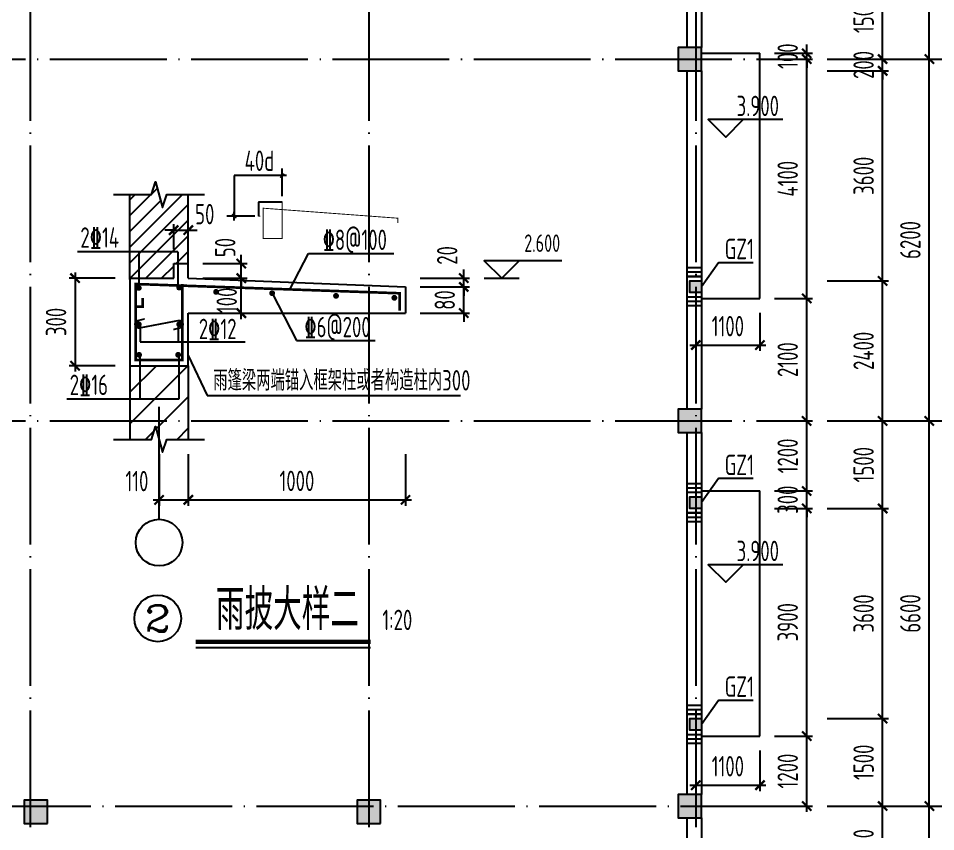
# Model space of a CAD drawing. Extents: x 287065 to 1473467, y 284802 to 344222.
# Drawn here: x 939347 to 955055, y 301673 to 315611 of the extents above; entities that cross this region are included whole.
import ezdxf
from ezdxf.enums import TextEntityAlignment as Align

# ---------------------------------------------------------------- set-up
doc = ezdxf.new("R2010")
doc.units = 0
doc.header["$LTSCALE"] = 1000
doc.linetypes.add('20', pattern=[0])
doc.linetypes.add('DOTE', pattern=[2.42, 2, -0.2, 0.02, -0.2])
doc.layers.get('0').update_dxf_attribs({"linetype": 'CONTINUOUS'})
doc.layers.get('DEFPOINTS').update_dxf_attribs({"linetype": 'CONTINUOUS'})
for name, color, linetype in [('AXIS', 8, 'DOTE'), ('AXIS_DIM', 3, 'CONTINUOUS'), ('AXIS_TEXT', 3, 'CONTINUOUS'), ('BEAM_CON', 4, 'CONTINUOUS'), ('COLU', 7, 'CONTINUOUS'), ('DIM', 3, 'CONTINUOUS'), ('GJ', 1, 'CONTINUOUS'), ('S_SUBBEAMHOOP', 1, 'CONTINUOUS'), ('TEXT', 7, 'CONTINUOUS'), ('THIN', 7, 'CONTINUOUS'), ('WALL', 6, 'CONTINUOUS'), ('支座钢筋', 1, 'CONTINUOUS'), ('构造', 6, 'CONTINUOUS'), ('柱涂实', 54, 'CONTINUOUS'), ('第三道尺寸线', 4, 'CONTINUOUS')]:
    doc.layers.add(name, color=color, linetype=linetype)
doc.layers.add('rein', color=1, linetype='CONTINUOUS', lineweight=18)
doc.styles.add('_TCH_AXIS', font='COMPLEX', dxfattribs={"bigfont": 'GBCBIG'})
doc.styles.add('COMPLEX', font='COMPLEX')
doc.styles.add('hztxt', font='tssdeng.shx', dxfattribs={"width": 0.7, "height": 10, "bigfont": 'tssdchn.shx'})
doc.styles.add('TSSD_Dimension', font='tssdeng.shx', dxfattribs={"width": 0.7, "bigfont": 'hztxt.shx'})
doc.styles.add('TSSD_Label', font='tssdeng.shx', dxfattribs={"width": 0.7, "bigfont": 'aHzTXT.shx'})
doc.styles.add('TSSD_Rein', font='tssdeng.shx', dxfattribs={"width": 0.7, "bigfont": 'hztxt.shx'})
doc.dimstyles.new('TSSD_100_100', dxfattribs={"dimtxt": 350, "dimasz": 150, "dimexe": 100, "dimexo": 250, "dimgap": 150, "dimtad": 1, "dimdec": 0, "dimzin": 0, "dimdsep": 46, "dimtxsty": 'TSSD_Dimension', "dimblk": 'ARCHTICK', "dimcen": 0, "dimdle": 100, "dimclrd": 3, "dimclre": 3, "dimclrt": 7, "dimadec": 0, "dimazin": 0, "dimtfac": 1, "dimtdec": 0, "dimtix": 1, "dimtmove": 2, "dimatfit": 3, "dimfxl": 100, "dimtolj": 1, "dimtzin": 0, "dimarcsym": 0})
doc.dimstyles.new('TSSD_100_100$0', dxfattribs={"dimtxt": 350, "dimasz": 100, "dimexe": 100, "dimexo": 250, "dimgap": 100, "dimtad": 1, "dimdec": 0, "dimzin": 0, "dimdsep": 46, "dimtxsty": 'TSSD_Rein', "dimblk": 'ARCHTICK', "dimcen": 0, "dimdle": 100, "dimclrt": 7, "dimadec": 0, "dimazin": 0, "dimtfac": 1, "dimtdec": 0, "dimtix": 1, "dimtmove": 2, "dimatfit": 3, "dimfxl": 100, "dimtolj": 1, "dimtzin": 0, "dimarcsym": 0})
doc.dimstyles.new('TSSD_20_100', dxfattribs={"dimtxt": 350, "dimasz": 150, "dimexe": 100, "dimexo": 250, "dimgap": 150, "dimtad": 1, "dimdec": 0, "dimlfac": 0.2, "dimzin": 0, "dimdsep": 46, "dimtxsty": 'TSSD_Dimension', "dimblk": 'ARCHTICK', "dimcen": 0, "dimdle": 100, "dimclrd": 256, "dimclre": 256, "dimclrt": 55, "dimadec": 0, "dimazin": 0, "dimtfac": 1, "dimtdec": 0, "dimtix": 1, "dimtmove": 2, "dimatfit": 3, "dimldrblk": '_tsdbk', "dimfxl": 100, "dimtolj": 1, "dimtzin": 0, "dimarcsym": 0})

# ---------------------------------------------------------------- blocks, each defined once
blk = doc.blocks.new('_ARCHTICK')
at = {"color": 0}
blk.add_lwpolyline([(-0.53, -0.53, 0.25, 0.25, 0), (0.53, 0.53, 0.5, 0.5, 0)], format="xyseb", dxfattribs=at)
blk = doc.blocks.new('*D379')
at = {"layer": 'DEFPOINTS', "color": 0}
for p in [(952947, 316412), (954147, 316412), (952947, 314912)]:
    blk.add_point(p, dxfattribs=at)
at = {"layer": '第三道尺寸线', "color": 3, "lineweight": -2}
for p, q in [((953197, 316412), (954247, 316412)), ((954147, 314812), (954147, 316512)), ((953197, 314912), (954247, 314912))]:
    blk.add_line(p, q, dxfattribs=at)
at = {"layer": '第三道尺寸线', "color": 3, "lineweight": -2, "xscale": 150, "yscale": 150, "zscale": 150}
for p, rotation in [((954147, 316412), 90), ((954147, 314912), 270)]:
    blk.add_blockref('_ARCHTICK', p, dxfattribs=dict(at, rotation=rotation))
at = {"layer": '第三道尺寸线', "color": 7, "insert": (953822, 315662), "char_height": 350, "attachment_point": 5, "rotation": 90, "style": 'TSSD_Dimension'}
blk.add_mtext('\\A1;1500', dxfattribs=at)
blk = doc.blocks.new('*D380')
at = {"layer": 'DEFPOINTS', "color": 0}
for p in [(952947, 314712), (954147, 314712), (952947, 311112)]:
    blk.add_point(p, dxfattribs=at)
at = {"layer": '第三道尺寸线', "color": 3, "lineweight": -2}
for p, q in [((954147, 311012), (954147, 314812)), ((953197, 314712), (954247, 314712)), ((953197, 311112), (954247, 311112))]:
    blk.add_line(p, q, dxfattribs=at)
at = {"layer": '第三道尺寸线', "color": 3, "lineweight": -2, "xscale": 150, "yscale": 150, "zscale": 150}
for p, rotation in [((954147, 314712), 90), ((954147, 311112), 270)]:
    blk.add_blockref('_ARCHTICK', p, dxfattribs=dict(at, rotation=rotation))
at = {"layer": '第三道尺寸线', "color": 7, "insert": (953822, 312912), "char_height": 350, "attachment_point": 5, "rotation": 90, "style": 'TSSD_Dimension'}
blk.add_mtext('\\A1;3600', dxfattribs=at)
blk = doc.blocks.new('*D381')
at = {"layer": 'DEFPOINTS', "color": 0}
for p in [(952947, 311112), (954147, 311112), (952947, 308712)]:
    blk.add_point(p, dxfattribs=at)
at = {"layer": '第三道尺寸线', "color": 3, "lineweight": -2}
for p, q in [((954147, 308612), (954147, 311212)), ((953197, 311112), (954247, 311112)), ((953197, 308712), (954247, 308712))]:
    blk.add_line(p, q, dxfattribs=at)
at = {"layer": '第三道尺寸线', "color": 3, "lineweight": -2, "xscale": 150, "yscale": 150, "zscale": 150}
for p, rotation in [((954147, 311112), 90), ((954147, 308712), 270)]:
    blk.add_blockref('_ARCHTICK', p, dxfattribs=dict(at, rotation=rotation))
at = {"layer": '第三道尺寸线', "color": 7, "insert": (953822, 309912), "char_height": 350, "attachment_point": 5, "rotation": 90, "style": 'TSSD_Dimension'}
blk.add_mtext('\\A1;2400', dxfattribs=at)
blk = doc.blocks.new('*D382')
at = {"layer": 'DEFPOINTS', "color": 0}
for p in [(952947, 308712), (954147, 308712), (952947, 307212)]:
    blk.add_point(p, dxfattribs=at)
at = {"layer": '第三道尺寸线', "color": 3, "lineweight": -2}
for p, q in [((953197, 308712), (954247, 308712)), ((954147, 307112), (954147, 308812)), ((953197, 307212), (954247, 307212))]:
    blk.add_line(p, q, dxfattribs=at)
at = {"layer": '第三道尺寸线', "color": 3, "lineweight": -2, "xscale": 150, "yscale": 150, "zscale": 150}
for p, rotation in [((954147, 308712), 90), ((954147, 307212), 270)]:
    blk.add_blockref('_ARCHTICK', p, dxfattribs=dict(at, rotation=rotation))
at = {"layer": '第三道尺寸线', "color": 7, "insert": (953822, 307962), "char_height": 350, "attachment_point": 5, "rotation": 90, "style": 'TSSD_Dimension'}
blk.add_mtext('\\A1;1500', dxfattribs=at)
blk = doc.blocks.new('*D383')
at = {"layer": 'DEFPOINTS', "color": 0}
for p in [(952947, 307212), (954147, 307212), (952947, 303612)]:
    blk.add_point(p, dxfattribs=at)
at = {"layer": '第三道尺寸线', "color": 3, "lineweight": -2}
for p, q in [((954147, 303512), (954147, 307312)), ((953197, 307212), (954247, 307212)), ((953197, 303612), (954247, 303612))]:
    blk.add_line(p, q, dxfattribs=at)
at = {"layer": '第三道尺寸线', "color": 3, "lineweight": -2, "xscale": 150, "yscale": 150, "zscale": 150}
for p, rotation in [((954147, 307212), 90), ((954147, 303612), 270)]:
    blk.add_blockref('_ARCHTICK', p, dxfattribs=dict(at, rotation=rotation))
at = {"layer": '第三道尺寸线', "color": 7, "insert": (953822, 305412), "char_height": 350, "attachment_point": 5, "rotation": 90, "style": 'TSSD_Dimension'}
blk.add_mtext('\\A1;3600', dxfattribs=at)
blk = doc.blocks.new('*D384')
at = {"layer": 'DEFPOINTS', "color": 0}
for p in [(952947, 303612), (954147, 303612), (952947, 302112)]:
    blk.add_point(p, dxfattribs=at)
at = {"layer": '第三道尺寸线', "color": 3, "lineweight": -2}
for p, q in [((954147, 302012), (954147, 303712)), ((953197, 303612), (954247, 303612)), ((953197, 302112), (954247, 302112))]:
    blk.add_line(p, q, dxfattribs=at)
at = {"layer": '第三道尺寸线', "color": 3, "lineweight": -2, "xscale": 150, "yscale": 150, "zscale": 150}
for p, rotation in [((954147, 303612), 90), ((954147, 302112), 270)]:
    blk.add_blockref('_ARCHTICK', p, dxfattribs=dict(at, rotation=rotation))
at = {"layer": '第三道尺寸线', "color": 7, "insert": (953822, 302862), "char_height": 350, "attachment_point": 5, "rotation": 90, "style": 'TSSD_Dimension'}
blk.add_mtext('\\A1;1500', dxfattribs=at)
blk = doc.blocks.new('*D385')
at = {"layer": 'DEFPOINTS', "color": 0}
for p in [(952947, 302112), (954147, 302112), (952947, 300712)]:
    blk.add_point(p, dxfattribs=at)
at = {"layer": '第三道尺寸线', "color": 3, "lineweight": -2}
for p, q in [((953197, 302112), (954247, 302112)), ((954147, 300612), (954147, 302212)), ((953197, 300712), (954247, 300712))]:
    blk.add_line(p, q, dxfattribs=at)
at = {"layer": '第三道尺寸线', "color": 3, "lineweight": -2, "xscale": 150, "yscale": 150, "zscale": 150}
for p, rotation in [((954147, 302112), 90), ((954147, 300712), 270)]:
    blk.add_blockref('_ARCHTICK', p, dxfattribs=dict(at, rotation=rotation))
at = {"layer": '第三道尺寸线', "color": 7, "insert": (953822, 301412), "char_height": 350, "attachment_point": 5, "rotation": 90, "style": 'TSSD_Dimension'}
blk.add_mtext('\\A1;1400', dxfattribs=at)
blk = doc.blocks.new('*D315')
at = {"layer": 'AXIS_DIM', "color": 3, "lineweight": -2}
for p, q in [((953197, 302112), (955047, 302112)), ((954947, 296212), (954947, 302212)), ((953197, 296312), (955047, 296312))]:
    blk.add_line(p, q, dxfattribs=at)
at = {"layer": 'DEFPOINTS', "color": 0}
for p in [(952947, 302112), (954947, 302112), (952947, 296312)]:
    blk.add_point(p, dxfattribs=at)
at = {"layer": 'AXIS_DIM', "color": 3, "lineweight": -2, "xscale": 150, "yscale": 150, "zscale": 150}
for p, rotation in [((954947, 302112), 90), ((954947, 296312), 270)]:
    blk.add_blockref('_ARCHTICK', p, dxfattribs=dict(at, rotation=rotation))
at = {"layer": 'AXIS_DIM', "color": 7, "insert": (954622, 299212), "char_height": 350, "attachment_point": 5, "rotation": 90, "style": 'TSSD_Dimension'}
blk.add_mtext('\\A1;5800', dxfattribs=at)
blk = doc.blocks.new('*D316')
at = {"layer": 'AXIS_DIM', "color": 3, "lineweight": -2}
for p, q in [((953197, 308712), (955047, 308712)), ((954947, 302012), (954947, 308812)), ((953197, 302112), (955047, 302112))]:
    blk.add_line(p, q, dxfattribs=at)
at = {"layer": 'DEFPOINTS', "color": 0}
for p in [(952947, 308712), (954947, 308712), (952947, 302112)]:
    blk.add_point(p, dxfattribs=at)
at = {"layer": 'AXIS_DIM', "color": 3, "lineweight": -2, "xscale": 150, "yscale": 150, "zscale": 150}
for p, rotation in [((954947, 308712), 90), ((954947, 302112), 270)]:
    blk.add_blockref('_ARCHTICK', p, dxfattribs=dict(at, rotation=rotation))
at = {"layer": 'AXIS_DIM', "color": 7, "insert": (954622, 305412), "char_height": 350, "attachment_point": 5, "rotation": 90, "style": 'TSSD_Dimension'}
blk.add_mtext('\\A1;6600', dxfattribs=at)
blk = doc.blocks.new('*D317')
at = {"layer": 'AXIS_DIM', "color": 3, "lineweight": -2}
for p, q in [((954947, 308612), (954947, 315012)), ((953197, 314912), (955047, 314912)), ((953197, 308712), (955047, 308712))]:
    blk.add_line(p, q, dxfattribs=at)
at = {"layer": 'DEFPOINTS', "color": 0}
for p in [(952947, 314912), (954947, 314912), (952947, 308712)]:
    blk.add_point(p, dxfattribs=at)
at = {"layer": 'AXIS_DIM', "color": 3, "lineweight": -2, "xscale": 150, "yscale": 150, "zscale": 150}
for p, rotation in [((954947, 314912), 90), ((954947, 308712), 270)]:
    blk.add_blockref('_ARCHTICK', p, dxfattribs=dict(at, rotation=rotation))
at = {"layer": 'AXIS_DIM', "color": 7, "insert": (954622, 311812), "char_height": 350, "attachment_point": 5, "rotation": 90, "style": 'TSSD_Dimension'}
blk.add_mtext('\\A1;6200', dxfattribs=at)
blk = doc.blocks.new('*D318')
at = {"layer": 'AXIS_DIM', "color": 3, "lineweight": -2}
for p, q in [((953197, 321112), (955047, 321112)), ((954947, 314812), (954947, 321212)), ((953197, 314912), (955047, 314912))]:
    blk.add_line(p, q, dxfattribs=at)
at = {"layer": 'DEFPOINTS', "color": 0}
for p in [(952947, 321112), (954947, 321112), (952947, 314912)]:
    blk.add_point(p, dxfattribs=at)
at = {"layer": 'AXIS_DIM', "color": 3, "lineweight": -2, "xscale": 150, "yscale": 150, "zscale": 150}
for p, rotation in [((954947, 321112), 90), ((954947, 314912), 270)]:
    blk.add_blockref('_ARCHTICK', p, dxfattribs=dict(at, rotation=rotation))
at = {"layer": 'AXIS_DIM', "color": 7, "insert": (954622, 318012), "char_height": 350, "attachment_point": 5, "rotation": 90, "style": 'TSSD_Dimension'}
blk.add_mtext('\\A1;6200', dxfattribs=at)
blk = doc.blocks.new('*D320')
at = {"layer": 'AXIS_DIM', "color": 3, "lineweight": -2}
for p, q in [((955747, 296112), (955747, 321312)), ((953197, 321212), (955847, 321212)), ((953197, 296212), (955847, 296212))]:
    blk.add_line(p, q, dxfattribs=at)
at = {"layer": 'DEFPOINTS', "color": 0}
for p in [(952947, 321212), (955747, 321212), (952947, 296212)]:
    blk.add_point(p, dxfattribs=at)
at = {"layer": 'AXIS_DIM', "color": 3, "lineweight": -2, "xscale": 150, "yscale": 150, "zscale": 150}
for p, rotation in [((955747, 321212), 90), ((955747, 296212), 270)]:
    blk.add_blockref('_ARCHTICK', p, dxfattribs=dict(at, rotation=rotation))
at = {"layer": 'AXIS_DIM', "color": 7, "insert": (955422, 308712), "char_height": 350, "attachment_point": 5, "rotation": 90, "style": 'TSSD_Dimension'}
blk.add_mtext('\\A1;25000', dxfattribs=at)
blk = doc.blocks.new('*D314')
at = {"layer": 'DEFPOINTS', "color": 0}
for p in [(952947, 314912), (954147, 314912), (952947, 314712)]:
    blk.add_point(p, dxfattribs=at)
at = {"layer": '第三道尺寸线', "color": 3, "lineweight": -2}
for p, q in [((954147, 314912), (954147, 315062)), ((953197, 314912), (954247, 314912)), ((954147, 314712), (954147, 314912)), ((953197, 314712), (954247, 314712)), ((954147, 314712), (954147, 314562))]:
    blk.add_line(p, q, dxfattribs=at)
at = {"layer": '第三道尺寸线', "color": 3, "lineweight": -2, "xscale": 150, "yscale": 150, "zscale": 150}
for p, rotation in [((954147, 314912), 270), ((954147, 314712), 90)]:
    blk.add_blockref('_ARCHTICK', p, dxfattribs=dict(at, rotation=rotation))
at = {"layer": '第三道尺寸线', "color": 7, "insert": (953822, 314812), "char_height": 350, "attachment_point": 5, "rotation": 90, "style": 'TSSD_Dimension'}
blk.add_mtext('\\A1;200', dxfattribs=at)
blk = doc.blocks.new('*D471')
at = {"layer": 'DEFPOINTS', "color": 0}
for p in [(952047, 308712), (952847, 308712), (952047, 307512)]:
    blk.add_point(p, dxfattribs=at)
at = {"layer": 'DIM', "color": 3, "lineweight": -2}
for p, q in [((952297, 308712), (952947, 308712)), ((952847, 307412), (952847, 308812)), ((952297, 307512), (952947, 307512))]:
    blk.add_line(p, q, dxfattribs=at)
at = {"layer": 'DIM', "color": 3, "lineweight": -2, "xscale": 150, "yscale": 150, "zscale": 150}
for p, rotation in [((952847, 308712), 90), ((952847, 307512), 270)]:
    blk.add_blockref('_ARCHTICK', p, dxfattribs=dict(at, rotation=rotation))
at = {"layer": 'DIM', "color": 7, "insert": (952522, 308112), "char_height": 350, "attachment_point": 5, "rotation": 90, "style": 'TSSD_Dimension'}
blk.add_mtext('\\A1;1200', dxfattribs=at)
blk = doc.blocks.new('*D472')
at = {"layer": 'DEFPOINTS', "color": 0}
for p in [(952047, 307512), (952847, 307512), (952047, 307212)]:
    blk.add_point(p, dxfattribs=at)
at = {"layer": 'DIM', "color": 3, "lineweight": -2}
for p, q in [((952847, 307512), (952847, 307662)), ((952297, 307512), (952947, 307512)), ((952847, 307212), (952847, 307512)), ((952297, 307212), (952947, 307212)), ((952847, 307212), (952847, 307062))]:
    blk.add_line(p, q, dxfattribs=at)
at = {"layer": 'DIM', "color": 3, "lineweight": -2, "xscale": 150, "yscale": 150, "zscale": 150}
for p, rotation in [((952847, 307512), 270), ((952847, 307212), 90)]:
    blk.add_blockref('_ARCHTICK', p, dxfattribs=dict(at, rotation=rotation))
at = {"layer": 'DIM', "color": 7, "insert": (952522, 307362), "char_height": 350, "attachment_point": 5, "rotation": 90, "style": 'TSSD_Dimension'}
blk.add_mtext('\\A1;300', dxfattribs=at)
blk = doc.blocks.new('*D473')
at = {"layer": 'DEFPOINTS', "color": 0}
for p in [(952047, 307212), (952847, 307212), (952047, 303312)]:
    blk.add_point(p, dxfattribs=at)
at = {"layer": 'DIM', "color": 3, "lineweight": -2}
for p, q in [((952847, 303212), (952847, 307312)), ((952297, 307212), (952947, 307212)), ((952297, 303312), (952947, 303312))]:
    blk.add_line(p, q, dxfattribs=at)
at = {"layer": 'DIM', "color": 3, "lineweight": -2, "xscale": 150, "yscale": 150, "zscale": 150}
for p, rotation in [((952847, 307212), 90), ((952847, 303312), 270)]:
    blk.add_blockref('_ARCHTICK', p, dxfattribs=dict(at, rotation=rotation))
at = {"layer": 'DIM', "color": 7, "insert": (952522, 305262), "char_height": 350, "attachment_point": 5, "rotation": 90, "style": 'TSSD_Dimension'}
blk.add_mtext('\\A1;3900', dxfattribs=at)
blk = doc.blocks.new('*D474')
at = {"layer": 'DEFPOINTS', "color": 0}
for p in [(952047, 303312), (952847, 303312), (952047, 302112)]:
    blk.add_point(p, dxfattribs=at)
at = {"layer": 'DIM', "color": 3, "lineweight": -2}
for p, q in [((952847, 302012), (952847, 303412)), ((952297, 303312), (952947, 303312)), ((952297, 302112), (952947, 302112))]:
    blk.add_line(p, q, dxfattribs=at)
at = {"layer": 'DIM', "color": 3, "lineweight": -2, "xscale": 150, "yscale": 150, "zscale": 150}
for p, rotation in [((952847, 303312), 90), ((952847, 302112), 270)]:
    blk.add_blockref('_ARCHTICK', p, dxfattribs=dict(at, rotation=rotation))
at = {"layer": 'DIM', "color": 7, "insert": (952522, 302712), "char_height": 350, "attachment_point": 5, "rotation": 90, "style": 'TSSD_Dimension'}
blk.add_mtext('\\A1;1200', dxfattribs=at)
blk = doc.blocks.new('*D475')
at = {"layer": 'DEFPOINTS', "color": 0}
for p in [(950947, 310812), (952047, 310812), (952047, 310011)]:
    blk.add_point(p, dxfattribs=at)
at = {"layer": 'DIM', "color": 3, "lineweight": -2}
for p, q in [((950947, 310562), (950947, 309911)), ((952047, 310562), (952047, 309911)), ((950847, 310011), (952147, 310011))]:
    blk.add_line(p, q, dxfattribs=at)
at = {"layer": 'DIM', "color": 3, "lineweight": -2, "xscale": 150, "yscale": 150, "zscale": 150, "rotation": 180}
blk.add_blockref('_ARCHTICK', (950947, 310011), dxfattribs=at)
at = {"layer": 'DIM', "color": 3, "lineweight": -2, "xscale": 150, "yscale": 150, "zscale": 150}
blk.add_blockref('_ARCHTICK', (952047, 310011), dxfattribs=at)
at = {"layer": 'DIM', "color": 7, "insert": (951497, 310336), "char_height": 350, "attachment_point": 5, "style": 'TSSD_Dimension'}
blk.add_mtext('\\A1;1100', dxfattribs=at)
blk = doc.blocks.new('*D476')
at = {"layer": 'DEFPOINTS', "color": 0}
for p in [(950947, 303312), (952047, 303312), (952047, 302469)]:
    blk.add_point(p, dxfattribs=at)
at = {"layer": 'DIM', "color": 3, "lineweight": -2}
for p, q in [((950947, 303062), (950947, 302369)), ((952047, 303062), (952047, 302369)), ((950847, 302469), (952147, 302469))]:
    blk.add_line(p, q, dxfattribs=at)
at = {"layer": 'DIM', "color": 3, "lineweight": -2, "xscale": 150, "yscale": 150, "zscale": 150, "rotation": 180}
blk.add_blockref('_ARCHTICK', (950947, 302469), dxfattribs=at)
at = {"layer": 'DIM', "color": 3, "lineweight": -2, "xscale": 150, "yscale": 150, "zscale": 150}
blk.add_blockref('_ARCHTICK', (952047, 302469), dxfattribs=at)
at = {"layer": 'DIM', "color": 7, "insert": (951497, 302794), "char_height": 350, "attachment_point": 5, "style": 'TSSD_Dimension'}
blk.add_mtext('\\A1;1100', dxfattribs=at)
blk = doc.blocks.new('*D477')
at = {"layer": 'DEFPOINTS', "color": 0}
for p in [(952047, 315012), (952847, 315012), (952047, 314912)]:
    blk.add_point(p, dxfattribs=at)
at = {"layer": 'DIM', "color": 3, "lineweight": -2}
for p, q in [((952847, 315012), (952847, 315162)), ((952297, 315012), (952947, 315012)), ((952847, 314912), (952847, 315012)), ((952297, 314912), (952947, 314912)), ((952847, 314912), (952847, 314762))]:
    blk.add_line(p, q, dxfattribs=at)
at = {"layer": 'DIM', "color": 3, "lineweight": -2, "xscale": 150, "yscale": 150, "zscale": 150}
for p, rotation in [((952847, 315012), 270), ((952847, 314912), 90)]:
    blk.add_blockref('_ARCHTICK', p, dxfattribs=dict(at, rotation=rotation))
at = {"layer": 'DIM', "color": 7, "insert": (952522, 314962), "char_height": 350, "attachment_point": 5, "rotation": 90, "style": 'TSSD_Dimension'}
blk.add_mtext('\\A1;100', dxfattribs=at)
blk = doc.blocks.new('*D478')
at = {"layer": 'DEFPOINTS', "color": 0}
for p in [(952047, 314912), (952847, 314912), (952047, 310812)]:
    blk.add_point(p, dxfattribs=at)
at = {"layer": 'DIM', "color": 3, "lineweight": -2}
for p, q in [((952847, 310712), (952847, 315012)), ((952297, 314912), (952947, 314912)), ((952297, 310812), (952947, 310812))]:
    blk.add_line(p, q, dxfattribs=at)
at = {"layer": 'DIM', "color": 3, "lineweight": -2, "xscale": 150, "yscale": 150, "zscale": 150}
for p, rotation in [((952847, 314912), 90), ((952847, 310812), 270)]:
    blk.add_blockref('_ARCHTICK', p, dxfattribs=dict(at, rotation=rotation))
at = {"layer": 'DIM', "color": 7, "insert": (952522, 312862), "char_height": 350, "attachment_point": 5, "rotation": 90, "style": 'TSSD_Dimension'}
blk.add_mtext('\\A1;4100', dxfattribs=at)
blk = doc.blocks.new('*D479')
at = {"layer": 'DEFPOINTS', "color": 0}
for p in [(952047, 310812), (952847, 310812), (952047, 308712)]:
    blk.add_point(p, dxfattribs=at)
at = {"layer": 'DIM', "color": 3, "lineweight": -2}
for p, q in [((952847, 308612), (952847, 310912)), ((952297, 310812), (952947, 310812)), ((952297, 308712), (952947, 308712))]:
    blk.add_line(p, q, dxfattribs=at)
at = {"layer": 'DIM', "color": 3, "lineweight": -2, "xscale": 150, "yscale": 150, "zscale": 150}
for p, rotation in [((952847, 310812), 90), ((952847, 308712), 270)]:
    blk.add_blockref('_ARCHTICK', p, dxfattribs=dict(at, rotation=rotation))
at = {"layer": 'DIM', "color": 7, "insert": (952522, 309762), "char_height": 350, "attachment_point": 5, "rotation": 90, "style": 'TSSD_Dimension'}
blk.add_mtext('\\A1;2100', dxfattribs=at)
blk = doc.blocks.new('*D1091')
at = {"layer": 'DEFPOINTS', "color": 0}
for p in [(2399, 3568), (6119, 3568), (6119, 2532)]:
    blk.add_point(p, dxfattribs=at)
at = {"layer": 'DIM', "color": 3, "lineweight": -2}
for p, q in [((2399, 3318), (2399, 2432)), ((6119, 3318), (6119, 2432)), ((2299, 2532), (6219, 2532))]:
    blk.add_line(p, q, dxfattribs=at)
at = {"layer": 'DIM', "color": 3, "lineweight": -2, "xscale": 150, "yscale": 150, "zscale": 150, "rotation": 180}
blk.add_blockref('_ARCHTICK', (2399, 2532), dxfattribs=at)
at = {"layer": 'DIM', "color": 3, "lineweight": -2, "xscale": 150, "yscale": 150, "zscale": 150}
blk.add_blockref('_ARCHTICK', (6119, 2532), dxfattribs=at)
at = {"layer": 'DIM', "color": 7, "insert": (4259, 2857), "char_height": 350, "attachment_point": 5, "style": 'TSSD_Dimension'}
blk.add_mtext('\\A1;1000', dxfattribs=at)
blk = doc.blocks.new('*D1092')
at = {"layer": 'DEFPOINTS', "color": 0}
for p in [(1899, 3568), (2399, 3568), (2399, 2532)]:
    blk.add_point(p, dxfattribs=at)
at = {"layer": 'DIM', "color": 3, "lineweight": -2}
for p, q in [((1899, 3318), (1899, 2432)), ((2399, 3318), (2399, 2432)), ((1799, 2532), (2499, 2532))]:
    blk.add_line(p, q, dxfattribs=at)
at = {"layer": 'DIM', "color": 3, "lineweight": -2, "xscale": 150, "yscale": 150, "zscale": 150, "rotation": 180}
blk.add_blockref('_ARCHTICK', (1899, 2532), dxfattribs=at)
at = {"layer": 'DIM', "color": 3, "lineweight": -2, "xscale": 150, "yscale": 150, "zscale": 150}
blk.add_blockref('_ARCHTICK', (2399, 2532), dxfattribs=at)
at = {"layer": 'DIM', "color": 7, "insert": (1519, 2854), "char_height": 350, "attachment_point": 5, "style": 'TSSD_Dimension'}
blk.add_mtext('\\A1;110', dxfattribs=at)
blk = doc.blocks.new('*D1093')
at = {"layer": 'DEFPOINTS', "color": 0}
for p in [(1399, 6331), (460, 4831), (1399, 4831)]:
    blk.add_point(p, dxfattribs=at)
at = {"layer": 'DIM', "lineweight": -2}
for p, q in [((1149, 6331), (360, 6331)), ((460, 6431), (460, 4731)), ((1149, 4831), (360, 4831))]:
    blk.add_line(p, q, dxfattribs=at)
at = {"layer": 'DIM', "lineweight": -2, "xscale": 150, "yscale": 150, "zscale": 150}
for p, rotation in [((460, 6331), 90), ((460, 4831), 270)]:
    blk.add_blockref('_ARCHTICK', p, dxfattribs=dict(at, rotation=rotation))
at = {"layer": 'DIM', "color": 55, "insert": (135, 5581), "char_height": 350, "attachment_point": 5, "rotation": 90, "style": 'TSSD_Dimension'}
blk.add_mtext('\\A1;300', dxfattribs=at)
blk = doc.blocks.new('_tsdbk')
blk = doc.blocks.new('*D1094')
at = {"layer": 'DEFPOINTS', "color": 0}
for p in [(6119, 6181), (7116, 6181), (6119, 5731)]:
    blk.add_point(p, dxfattribs=at)
at = {"layer": 'DIM', "lineweight": -2}
for p, q in [((7116, 6181), (7116, 6331)), ((6369, 6181), (7216, 6181)), ((7116, 5731), (7116, 6181)), ((6369, 5731), (7216, 5731)), ((7116, 5731), (7116, 5581))]:
    blk.add_line(p, q, dxfattribs=at)
at = {"layer": 'DIM', "lineweight": -2, "xscale": 150, "yscale": 150, "zscale": 150}
for p, rotation in [((7116, 6181), 270), ((7116, 5731), 90)]:
    blk.add_blockref('_ARCHTICK', p, dxfattribs=dict(at, rotation=rotation))
at = {"layer": 'DIM', "color": 55, "insert": (6791, 5956), "char_height": 350, "attachment_point": 5, "rotation": 90, "style": 'TSSD_Dimension'}
blk.add_mtext('\\A1;80', dxfattribs=at)
blk = doc.blocks.new('*D1095')
at = {"layer": 'DEFPOINTS', "color": 0}
for p in [(6119, 6331), (7116, 6331), (6119, 6181)]:
    blk.add_point(p, dxfattribs=at)
at = {"layer": 'DIM', "lineweight": -2}
for p, q in [((7116, 6331), (7116, 6481)), ((6369, 6331), (7216, 6331)), ((7116, 6181), (7116, 6331)), ((6369, 6181), (7216, 6181)), ((7116, 6181), (7116, 6031))]:
    blk.add_line(p, q, dxfattribs=at)
at = {"layer": 'DIM', "lineweight": -2, "xscale": 150, "yscale": 150, "zscale": 150}
for p, rotation in [((7116, 6331), 270), ((7116, 6181), 90)]:
    blk.add_blockref('_ARCHTICK', p, dxfattribs=dict(at, rotation=rotation))
at = {"layer": 'DIM', "color": 55, "insert": (6833, 6721), "char_height": 350, "attachment_point": 5, "rotation": 90, "style": 'TSSD_Dimension'}
blk.add_mtext('\\A1;20', dxfattribs=at)
blk = doc.blocks.new('*D1096')
at = {"layer": 'DEFPOINTS', "color": 0}
for p in [(2399, 6331), (3307, 6331), (2399, 5731)]:
    blk.add_point(p, dxfattribs=at)
at = {"layer": 'DIM', "lineweight": -2}
for p, q in [((2649, 6331), (3407, 6331)), ((3307, 5631), (3307, 6431)), ((2649, 5731), (3407, 5731))]:
    blk.add_line(p, q, dxfattribs=at)
at = {"layer": 'DIM', "lineweight": -2, "xscale": 150, "yscale": 150, "zscale": 150}
for p, rotation in [((3307, 6331), 90), ((3307, 5731), 270)]:
    blk.add_blockref('_ARCHTICK', p, dxfattribs=dict(at, rotation=rotation))
at = {"layer": 'DIM', "color": 55, "insert": (3057, 5951), "char_height": 350, "attachment_point": 5, "rotation": 90, "style": 'TSSD_Dimension'}
blk.add_mtext('\\A1;100', dxfattribs=at)
blk = doc.blocks.new('*D1097')
at = {"layer": 'DEFPOINTS', "color": 0}
for p in [(2399, 7154), (2149, 6581), (2399, 6581)]:
    blk.add_point(p, dxfattribs=at)
at = {"layer": 'DIM', "lineweight": -2}
for p, q in [((2149, 6831), (2149, 7254)), ((2399, 6831), (2399, 7254)), ((2149, 7154), (1999, 7154)), ((2149, 7154), (2399, 7154)), ((2399, 7154), (2549, 7154))]:
    blk.add_line(p, q, dxfattribs=at)
at = {"layer": 'DIM', "lineweight": -2, "xscale": 150, "yscale": 150, "zscale": 150}
blk.add_blockref('_ARCHTICK', (2149, 7154), dxfattribs=at)
at = {"layer": 'DIM', "lineweight": -2, "xscale": 150, "yscale": 150, "zscale": 150, "rotation": 180}
blk.add_blockref('_ARCHTICK', (2399, 7154), dxfattribs=at)
at = {"layer": 'DIM', "color": 55, "insert": (2681, 7429), "char_height": 350, "attachment_point": 5, "style": 'TSSD_Dimension'}
blk.add_mtext('\\A1;50', dxfattribs=at)
blk = doc.blocks.new('*D1098')
at = {"layer": 'DEFPOINTS', "color": 0}
for p in [(2399, 6581), (3307, 6581), (2399, 6331)]:
    blk.add_point(p, dxfattribs=at)
at = {"layer": 'DIM', "lineweight": -2}
for p, q in [((3307, 6581), (3307, 6731)), ((2649, 6581), (3407, 6581)), ((3307, 6331), (3307, 6581)), ((2649, 6331), (3407, 6331)), ((3307, 6331), (3307, 6181))]:
    blk.add_line(p, q, dxfattribs=at)
at = {"layer": 'DIM', "lineweight": -2, "xscale": 150, "yscale": 150, "zscale": 150}
for p, rotation in [((3307, 6581), 270), ((3307, 6331), 90)]:
    blk.add_blockref('_ARCHTICK', p, dxfattribs=dict(at, rotation=rotation))
at = {"layer": 'DIM', "color": 55, "insert": (3032, 6856), "char_height": 350, "attachment_point": 5, "rotation": 90, "style": 'TSSD_Dimension'}
blk.add_mtext('\\A1;50', dxfattribs=at)
blk = doc.blocks.new('_DIMX')
blk.add_line((-150, 0), (150, 0))
at = {"const_width": 50}
blk.add_lwpolyline([(-70, -70), (70, 70)], dxfattribs=at)
blk = doc.blocks.new('_AXISO')
blk.add_circle((0, 0), 0.5)
at = {"layer": 'AXIS_TEXT', "style": 'COMPLEX', "width": 1.041667}
blk.add_attdef('A', text='', height=0.56, dxfattribs=at).set_placement((-0.25, -0.28), (0.25, -0.28), align=Align.FIT)
blk = doc.blocks.new('A$C04B97E1F')
at = {"linetype": 'ByBlock'}
h = blk.add_hatch(dxfattribs=at)
h.set_pattern_fill('ANSI31', color=256, scale=120, style=0)
h.set_pattern_definition([(45, (-963308.7, 1565930.66), (-134.703842, 134.703842), [])])
h.paths.add_polyline_path([(2148.6, 6581.2), (2398.7, 6581.2), (2398.7, 7764.8), (2028.7, 7764.8), (1958.7, 7544.8), (1838.7, 7984.8), (1768.7, 7764.8), (1398.7, 7764.8), (1398.7, 6331), (2148.6, 6331)])
h = blk.add_hatch(dxfattribs=at)
h.set_pattern_fill('ANSI31', color=256, scale=120, style=0)
h.set_pattern_definition([(45, (-619525.4, -227830.5), (-269.40768, 269.40768), [])])
h.paths.add_polyline_path([(1398.7, 4350.5), (1398.7, 3568.4), (1768.7, 3568.4), (1838.7, 3788.4), (1958.7, 3348.4), (2028.7, 3568.4), (2398.7, 3568.4), (2398.7, 4831), (2237.8, 4831), (2237.8, 4350.5)])
h.paths.add_polyline_path([(1398.7, 4350.5), (1569.5, 4350.5), (1569.5, 4831), (1398.7, 4831)], flags=17)
h.paths.add_polyline_path([(2237.8, 4350.5), (2237.8, 4831), (1569.5, 4831), (1569.5, 4350.5)], flags=17)
at = {"ltscale": 100}
for p, q in [((1398.7, 4831), (1398.7, 3568.4)), ((2398.7, 4831), (2398.7, 3568.4))]:
    blk.add_line(p, q, dxfattribs=at)
at = {"layer": 'AXIS', "color": 0, "linetype": 'ByBlock'}
blk.add_line((3618.7, 8088.4), (3618.2, 8088.4), dxfattribs=at)
at = {"layer": 'DIM', "linetype": 'Continuous', "ltscale": 0.125}
blk.add_line((1898.7, 2199.5), (1898.7, 4125.7), dxfattribs=at)
blk.add_circle((1898.7, 1799.5), 400, dxfattribs=at)
at = {"layer": 'GJ', "ltscale": 0.2, "const_width": 45}
for points in [[(6018.7, 5772.5), (6018.7, 6072.5), (1498.7, 6231), (1498.7, 4931), (2298.7, 4931), (2298.7, 6231), (2298.7, 6231), (2298.7, 6231)], [(1618.5, 5989.4), (1618.5, 5841.8), (1498.7, 5841.8)]]:
    blk.add_lwpolyline(points, dxfattribs=at)
at = {"layer": 'rein', "linetype": '20', "const_width": 15, "elevation": 1950.6}
blk.add_lwpolyline([(5987.6, 7276.1), (5987.6, 7358.8), (3681.8, 7530.3), (3681.8, 7011.3), (4005.1, 7011.3), (4005.1, 7635.3), (3599.9, 7635.3), (3599.9, 7393.3), (3599.9, 7393.3)], dxfattribs=at)
at = {"layer": 'rein', "linetype": '20', "const_width": 15}
blk.add_lwpolyline([(3599.9, 7393.3), (3635, 7393.3)], dxfattribs=at)
at = {"layer": 'rein', "ltscale": 0.5, "const_width": 50}
for points in [[(1525.6, 6164.3, 1), (1575.6, 6164.3, 1)], [(2269.3, 6170.4, -1), (2219.3, 6170.4, -1)], [(2900.1, 6096, -1), (2850.1, 6096, -1)], [(3859.5, 6073.6, -1), (3809.5, 6073.6, -1)], [(4953.8, 6028.1, -1), (4903.8, 6028.1, -1)], [(5952.5, 5994.3, -1), (5902.5, 5994.3, -1)], [(1525.6, 5541.6, 1), (1575.6, 5541.6, 1)], [(2269.3, 5541.6, -1), (2219.3, 5541.6, -1)], [(1531, 5017.5, 1), (1581, 5017.5, 1)], [(2199.4, 5017.5, 1), (2249.4, 5017.5, 1)]]:
    blk.add_lwpolyline(points, format="xyb", close=True, dxfattribs=at)
at = {"layer": 'rein', "ltscale": 0.5, "const_width": 30}
blk.add_lwpolyline([(1652.3, 5632.7), (1535.5, 5604.8, 0.9996095), (1565.7, 5478.4), (2229.3, 5604.8, -1.0003906), (2259.4, 5478.4), (2142.7, 5450.5)], format="xyb", dxfattribs=at)
at = {"layer": 'TEXT'}
for p, q in [((4005.1, 7737.1), (4005.1, 8213.4)), ((3185.5, 8088.4), (3185.5, 7393.3)), ((4005.1, 8088.4), (3185.5, 8088.4)), ((3538.1, 7393.3), (3060.5, 7393.3)), ((2222, 6780.9), (503.5, 6780.9)), ((1550.2, 6780.9), (1550.2, 6159.6)), ((2222, 6780.9), (2222, 6134.1)), ((4137.7, 6138.5), (4456.3, 6752.8)), ((4456.3, 6752.8), (5916.9, 6752.8)), ((3834.5, 6073.6), (4253.8, 5264.2)), ((1575.6, 5541.6), (1575.6, 5239.6)), ((2228.2, 5541.6), (2228.2, 5239.6)), ((1575.6, 5239.6), (3372.8, 5239.6)), ((4253.8, 5264.2), (5601.3, 5264.2)), ((1569.5, 5017.2), (1569.5, 4256.2)), ((2237.8, 5017.2), (2237.8, 4256.2)), ((2398.7, 5003.4), (2723.7, 4323.3)), ((2237.8, 4256.2), (320.9, 4256.2)), ((2723.7, 4323.3), (7060.9, 4323.3))]:
    blk.add_line(p, q, dxfattribs=at)
at = {"layer": 'TEXT', "linetype": 'ByBlock'}
blk.add_line((2526.8, 0), (5522, 0), dxfattribs=at)
at = {"layer": 'TEXT', "const_width": 70}
blk.add_lwpolyline([(5522, 100), (2526.8, 100)], dxfattribs=at)
at = {"layer": 'THIN'}
blk.add_line((7466.1, 6331), (8066.1, 6331), dxfattribs=at)
for points in [[(1118.7, 7764.8), (1768.7, 7764.8), (1838.7, 7984.8), (1958.7, 7544.8), (2028.7, 7764.8), (2678.7, 7764.8)], [(8796.1, 6631), (7466.1, 6631), (7766.1, 6331), (8066.1, 6631)], [(1118.7, 3568.4), (1768.7, 3568.4), (1838.7, 3788.4), (1958.7, 3348.4), (2028.7, 3568.4), (2678.7, 3568.4)]]:
    blk.add_lwpolyline(points, dxfattribs=at)
at = {"layer": 'WALL', "ltscale": 100}
for p, q in [((1398.7, 6311), (1398.7, 7764.8)), ((2398.7, 6331), (2398.7, 7764.8)), ((2148.6, 6331), (2148.6, 6581.2)), ((2148.6, 6581.2), (2398.7, 6581.2)), ((1398.7, 6331), (2148.6, 6331)), ((1398.7, 6311), (1398.7, 4831)), ((1398.7, 6311), (1398.7, 6081)), ((2398.7, 6331), (6118.7, 6181)), ((6118.7, 6181), (6118.7, 5731)), ((1398.7, 6081), (1398.7, 4831)), ((2398.7, 5731), (6118.7, 5731)), ((2398.7, 4831), (2398.7, 5731)), ((1398.7, 4831), (2398.7, 4831))]:
    blk.add_line(p, q, dxfattribs=at)
at = {"layer": '支座钢筋', "linetype": '20'}
for p, q in [((4005.1, 7635.3), (3599.9, 7635.3)), ((3599.9, 7635.3), (3599.9, 7393.3)), ((3599.9, 7393.3), (3599.9, 7393.3))]:
    blk.add_line(p, q, dxfattribs=at)
at = {"layer": 'AXIS_TEXT'}
ref = blk.add_blockref('_AXISO', (1875.7, 500), dxfattribs=dict(at, xscale=800, yscale=800, zscale=800))
ref.add_attrib('A', '2', dxfattribs={"height": 452.5, "style": '_TCH_AXIS', "width": 1.5}).set_placement((1649.4, 273.7), (2101.9, 273.7), align=Align.FIT)
at = {"layer": 'TEXT', "xscale": 0.5, "yscale": 0.5, "zscale": 0.5}
for p, rotation in [((4005.1, 8088.4), 180), ((3185.5, 7393.3), 90)]:
    blk.add_blockref('_DIMX', p, dxfattribs=dict(at, rotation=rotation))
at = {"layer": 'TEXT', "style": 'TSSD_Rein', "width": 0.7}
for s, p in [('40d', (3363, 8168.3)), ('2%%13214', (551.3, 6852.7)), ('%%1328@100', (4699.1, 6814.1)), ('%%1326@200', (4385.8, 5319)), ('2%%13212', (2579.1, 5286.4)), ('雨篷梁两端锚入框架柱或者构造柱内300', (2826.7, 4405.6)), ('2%%13216', (368.7, 4328))]:
    blk.add_text(s, height=350, dxfattribs=at).set_placement(p)
at = {"layer": 'TEXT', "linetype": 'ByBlock', "style": 'TSSD_Rein', "width": 0.7}
blk.add_text('雨披大样二', height=700, dxfattribs=at).set_placement((5322, 300), align=Align.RIGHT)
blk.add_text('1:20', height=350, dxfattribs=at).set_placement((5722, 300))
at = {"layer": 'THIN', "style": 'hztxt', "width": 0.7}
blk.add_text('2.600', height=300, dxfattribs=at).set_placement((8767.3, 6691), align=Align.BOTTOM_RIGHT)
at = {"layer": 'DIM'}
dim = blk.add_linear_dim(base=(2398.7, 7153.8), p1=(2148.6, 6581.2), p2=(2398.7, 6581.2), dimstyle='TSSD_20_100', dxfattribs=at)
dim.commit()
dim.dimension.update_dxf_attribs({"geometry": '*D1097', "text_midpoint": (2681.4, 7428.8), "dimtype": 160})
dim = blk.add_linear_dim(base=(3307.3, 6581.2), p1=(2398.7, 6331), p2=(2398.7, 6581.2), angle=90, dimstyle='TSSD_20_100', dxfattribs=at)
dim.commit()
dim.dimension.update_dxf_attribs({"geometry": '*D1098', "text_midpoint": (3032.3, 6855.6), "dimtype": 160})
for base, p1, p2, angle, text, picture, middle in [((7116.1, 6331), (6118.7, 6181), (6118.7, 6331), 270, '20', '*D1095', (6833.3, 6720.7)), ((3307.3, 6331), (2398.7, 5731), (2398.7, 6331), 90, '100', '*D1096', (3057.3, 5951.2))]:
    dim = blk.add_linear_dim(base=base, p1=p1, p2=p2, angle=angle, text=text, dimstyle='TSSD_20_100', dxfattribs=at)
    dim.commit()
    dim.dimension.update_dxf_attribs({"geometry": picture, "text_midpoint": middle, "dimtype": 160})
dim = blk.add_linear_dim(base=(459.6, 4831), p1=(1398.7, 6331), p2=(1398.7, 4831), angle=90, dimstyle='TSSD_20_100', dxfattribs=at)
dim.commit()
dim.dimension.update_dxf_attribs({"geometry": '*D1093', "text_midpoint": (134.6, 5581)})
dim = blk.add_linear_dim(base=(7116.1, 6181), p1=(6118.7, 5731), p2=(6118.7, 6181), angle=270, text='80', dimstyle='TSSD_20_100', dxfattribs=at)
dim.commit()
dim.dimension.update_dxf_attribs({"geometry": '*D1094', "text_midpoint": (6791.1, 5956)})
dim = blk.add_linear_dim(base=(2398.7, 2531.8), p1=(1898.7, 3568.4), p2=(2398.7, 3568.4), text='110', dimstyle='TSSD_100_100', dxfattribs=at)
dim.commit()
dim.dimension.update_dxf_attribs({"geometry": '*D1092', "text_midpoint": (1519.3, 2853.8), "dimtype": 160})
dim = blk.add_linear_dim(base=(6118.7, 2531.8), p1=(2398.7, 3568.4), p2=(6118.7, 3568.4), text='1000', dimstyle='TSSD_100_100', dxfattribs=at)
dim.commit()
dim.dimension.update_dxf_attribs({"geometry": '*D1091', "text_midpoint": (4258.7, 2856.8)})

msp = doc.modelspace()

# ---------------------------------------------------------------- hatches: boundary and pattern name
at = {"layer": '柱涂实'}
for points in [[(951046.971, 314711.708), (951046.971, 315111.708), (950646.971, 315111.708), (950646.971, 314711.708)], [(950846.971, 310911.708), (950846.971, 311111.708), (951046.971, 311111.708), (951046.971, 310911.708)], [(951046.971, 308511.708), (951046.971, 308911.708), (950646.971, 308911.708), (950646.971, 308511.708)], [(950846.971, 307211.708), (950846.971, 307411.708), (951046.971, 307411.708), (951046.971, 307211.708)], [(950846.971, 303411.708), (950846.971, 303611.708), (951046.971, 303611.708), (951046.971, 303411.708)], [(951046.971, 301911.708), (951046.971, 302311.708), (950646.971, 302311.708), (950646.971, 301911.708)], [(939846.971, 301811.708), (939846.971, 302211.708), (939446.971, 302211.708), (939446.971, 301811.708)], [(945546.971, 301811.708), (945546.971, 302211.708), (945146.971, 302211.708), (945146.971, 301811.708)]]:
    msp.add_hatch(color=256, dxfattribs=at).paths.add_polyline_path(points)

# ---------------------------------------------------------------- linework, layer by layer
at = {"layer": 'AXIS'}
for p, q in [((939546.971, 323111.708), (939546.971, 294311.708)), ((945346.971, 323111.708), (945346.971, 294311.708)), ((950946.971, 323111.708), (950946.971, 294311.708)), ((886646.971, 314911.708), (952946.971, 314911.708)), ((886646.971, 308711.708), (952946.971, 308711.708)), ((933746.971, 302111.708), (952946.971, 302111.708))]:
    msp.add_line(p, q, dxfattribs=at)
at = {"layer": 'AXIS_TEXT'}
for p, q in [((953196.971, 314911.708), (956446.971, 314911.708)), ((953196.971, 308711.708), (956446.971, 308711.708)), ((953196.971, 302111.708), (956446.971, 302111.708))]:
    msp.add_line(p, q, dxfattribs=at)
at = {"layer": 'BEAM_CON'}
for p, q in [((950796.971, 320611.708), (950796.971, 315111.708)), ((951046.971, 320611.708), (951046.971, 315111.708)), ((950796.971, 314711.708), (950796.971, 308911.708)), ((951046.971, 314711.708), (951046.971, 308911.708)), ((950796.971, 308511.708), (950796.971, 302311.708)), ((951046.971, 308511.708), (951046.971, 302311.708)), ((950796.971, 301911.708), (950796.971, 296811.708)), ((951046.971, 301911.708), (951046.971, 296811.708))]:
    msp.add_line(p, q, dxfattribs=at)
at = {"layer": 'COLU', "ltscale": 0.01}
for points in [[(951046.971, 314711.708), (951046.971, 315111.708), (950646.971, 315111.708), (950646.971, 314711.708)], [(951046.971, 310911.708), (950846.971, 310911.708), (950846.971, 311111.708), (951046.971, 311111.708)], [(951046.971, 308511.708), (951046.971, 308911.708), (950646.971, 308911.708), (950646.971, 308511.708)], [(951046.971, 307211.708), (950846.971, 307211.708), (950846.971, 307411.708), (951046.971, 307411.708)], [(951046.971, 303411.708), (950846.971, 303411.708), (950846.971, 303611.708), (951046.971, 303611.708)], [(951046.971, 301911.708), (951046.971, 302311.708), (950646.971, 302311.708), (950646.971, 301911.708)], [(939846.971, 301811.708), (939846.971, 302211.708), (939446.971, 302211.708), (939446.971, 301811.708)], [(945546.971, 301811.708), (945546.971, 302211.708), (945146.971, 302211.708), (945146.971, 301811.708)]]:
    msp.add_lwpolyline(points, close=True, dxfattribs=at)
at = {"layer": 'S_SUBBEAMHOOP', "ltscale": 0.01, "const_width": 35}
for points in [[(951046.971, 311336.708), (950796.971, 311336.708)], [(951046.971, 311261.708), (950796.971, 311261.708)], [(951046.971, 311186.708), (950796.971, 311186.708)], [(951046.971, 310836.708), (950796.971, 310836.708)], [(951046.971, 310761.708), (950796.971, 310761.708)], [(951046.971, 310686.708), (950796.971, 310686.708)], [(951046.971, 307636.708), (950796.971, 307636.708)], [(951046.971, 307561.708), (950796.971, 307561.708)], [(951046.971, 307486.708), (950796.971, 307486.708)], [(951046.971, 307136.708), (950796.971, 307136.708)], [(951046.971, 307061.708), (950796.971, 307061.708)], [(951046.971, 306986.708), (950796.971, 306986.708)], [(951046.971, 303836.708), (950796.971, 303836.708)], [(951046.971, 303761.708), (950796.971, 303761.708)], [(951046.971, 303686.708), (950796.971, 303686.708)], [(951046.971, 303336.708), (950796.971, 303336.708)], [(951046.971, 303261.708), (950796.971, 303261.708)], [(951046.971, 303186.708), (950796.971, 303186.708)]]:
    msp.add_lwpolyline(points, dxfattribs=at)
at = {"layer": 'TEXT'}
for points in [[(951931.175, 311423.545), (951335.085, 311423.545), (951046.971, 311011.708)], [(951931.175, 307723.545), (951335.085, 307723.545), (951046.971, 307311.708)], [(951931.175, 303923.545), (951335.085, 303923.545), (951046.971, 303511.708)]]:
    msp.add_lwpolyline(points, dxfattribs=at)
at = {"layer": 'THIN'}
for points in [[(952438.646, 313874.711), (951160.185, 313874.711), (951460.185, 313574.711), (951760.185, 313874.711)], [(952438.646, 306248.409), (951160.185, 306248.409), (951460.185, 305948.409), (951760.185, 306248.409)]]:
    msp.add_lwpolyline(points, dxfattribs=at)
at = {"layer": '构造'}
for p, q in [((951046.971, 315011.708), (952046.971, 315011.708)), ((952046.971, 310811.708), (952046.971, 315011.708)), ((951046.971, 310811.708), (952046.971, 310811.708)), ((951046.971, 307511.708), (952046.971, 307511.708)), ((952046.971, 303311.708), (952046.971, 307511.708)), ((951046.971, 303311.708), (952046.971, 303311.708))]:
    msp.add_line(p, q, dxfattribs=at)

# ---------------------------------------------------------------- block references
msp.add_blockref('A$C04B97E1F', (939858.256, 304826.851))

# ---------------------------------------------------------------- texts
at = {"layer": 'TEXT', "style": 'TSSD_Rein', "width": 0.7}
for p in [(951442.563, 311483.545), (951442.563, 307783.545), (951442.563, 303983.545)]:
    msp.add_text('GZ1', height=350, dxfattribs=at).set_placement(p)
at = {"layer": 'THIN', "style": 'TSSD_Label', "width": 0.7}
for p in [(951647.108, 313934.711), (951647.108, 306308.409)]:
    msp.add_text('3.900', height=350, dxfattribs=at).set_placement(p)

# ---------------------------------------------------------------- dimensions: what is measured, and where the dimension line sits
at = {"layer": 'AXIS_DIM'}
for p1, p2, distance, picture, middle in [((952946.971, 296211.708), (952946.971, 321211.708), -2800, '*D320', (955421.971, 308711.708)), ((952946.971, 314911.708), (952946.971, 321111.708), -2000, '*D318', (954621.971, 318011.708)), ((952946.971, 308711.708), (952946.971, 314911.708), -2000, '*D317', (954621.971, 311811.708)), ((952946.971, 302111.708), (952946.971, 308711.708), -2000, '*D316', (954621.971, 305411.708)), ((952946.971, 296311.708), (952946.971, 302111.708), -2000, '*D315', (954621.971, 299211.708))]:
    dim = msp.add_aligned_dim(p1=p1, p2=p2, distance=distance, dimstyle='TSSD_100_100', dxfattribs=at)
    dim.commit()
    dim.dimension.update_dxf_attribs({"geometry": picture, "text_midpoint": middle})
at = {"layer": 'DIM'}
for p1, p2, distance, picture, middle in [((952046.971, 314911.708), (952046.971, 315011.708), -800, '*D477', (952521.971, 314961.708)), ((952046.971, 310811.708), (952046.971, 314911.708), -800, '*D478', (952521.971, 312861.708)), ((952046.971, 308711.708), (952046.971, 310811.708), -800, '*D479', (952521.971, 309761.708)), ((950946.971, 310811.708), (952046.971, 310811.708), -800.538, '*D475', (951496.971, 310336.17)), ((952046.971, 307511.708), (952046.971, 308711.708), -800, '*D471', (952521.971, 308111.708)), ((952046.971, 307212.042), (952046.971, 307511.708), -800, '*D472', (952521.971, 307361.875)), ((952046.971, 303311.708), (952046.971, 307212.042), -800, '*D473', (952521.971, 305261.875)), ((952046.971, 302111.708), (952046.971, 303311.708), -800, '*D474', (952521.971, 302711.708)), ((950946.971, 303311.708), (952046.971, 303311.708), -842.511, '*D476', (951496.971, 302794.197))]:
    dim = msp.add_aligned_dim(p1=p1, p2=p2, distance=distance, dimstyle='TSSD_100_100$0', override={"dimasz": 150, "dimgap": 150, "dimtxsty": 'TSSD_Dimension', "dimclrd": 3, "dimclre": 3}, dxfattribs=at)
    dim.commit()
    dim.dimension.update_dxf_attribs({"geometry": picture, "text_midpoint": middle})
at = {"layer": '第三道尺寸线'}
for p1, p2, picture, middle in [((952946.971, 314911.708), (952946.971, 316411.708), '*D379', (953821.971, 315661.708)), ((952946.971, 311111.708), (952946.971, 314711.708), '*D380', (953821.971, 312911.708)), ((952946.971, 308711.708), (952946.971, 311111.708), '*D381', (953821.971, 309911.708)), ((952946.971, 307211.708), (952946.971, 308711.708), '*D382', (953821.971, 307961.708)), ((952946.971, 303611.708), (952946.971, 307211.708), '*D383', (953821.971, 305411.708)), ((952946.971, 302111.708), (952946.971, 303611.708), '*D384', (953821.971, 302861.708)), ((952946.971, 300711.708), (952946.971, 302111.708), '*D385', (953821.971, 301411.708))]:
    dim = msp.add_aligned_dim(p1=p1, p2=p2, distance=-1200, dimstyle='TSSD_100_100', dxfattribs=at)
    dim.commit()
    dim.dimension.update_dxf_attribs({"geometry": picture, "text_midpoint": middle})
dim = msp.add_linear_dim(base=(954146.971, 314911.708), p1=(952946.971, 314711.708), p2=(952946.971, 314911.708), angle=90, dimstyle='TSSD_100_100$0', override={"dimasz": 150, "dimgap": 150, "dimtxsty": 'TSSD_Dimension', "dimclrd": 3, "dimclre": 3}, dxfattribs=at)
dim.commit()
dim.dimension.update_dxf_attribs({"geometry": '*D314', "text_midpoint": (953821.971, 314811.708)})

doc.saveas('drawing.dxf')
